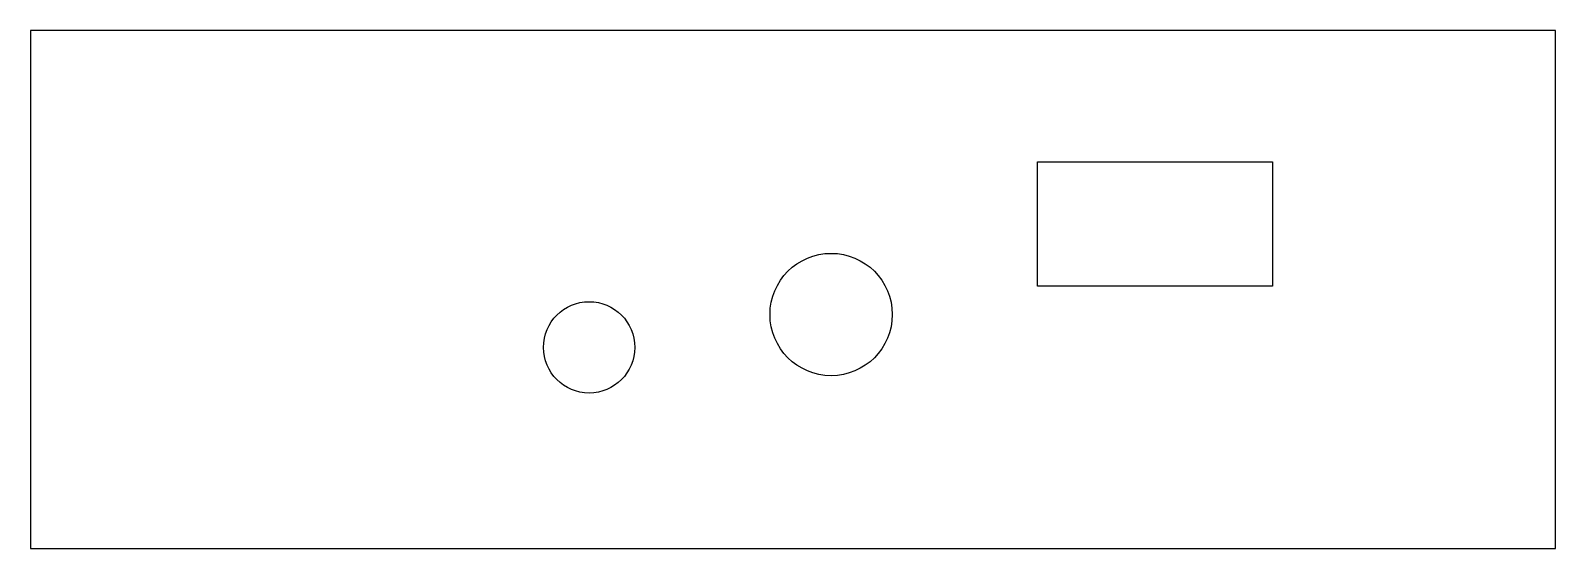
# Model space of a CAD drawing. Header units: millimetres. Extents: x 0 to 161, y 0 to 55.
import ezdxf

# ---------------------------------------------------------------- set-up
doc = ezdxf.new("R2010")
doc.units = ezdxf.units.MM
doc.layers.add('CUT', color=7, linetype='Continuous')

msp = doc.modelspace()

# ---------------------------------------------------------------- linework, layer by layer
at = {"layer": 'CUT'}
for p, q in [((161.14, 54.7), (0, 54.7)), ((0, 54.7), (0, 0)), ((161.14, 0), (161.14, 54.7)), ((106.4, 27.71), (106.4, 40.84)), ((106.4, 40.84), (131.25, 40.84)), ((131.25, 40.84), (131.25, 27.71)), ((131.25, 27.71), (106.4, 27.71)), ((0, 0), (161.14, 0))]:
    msp.add_line(p, q, dxfattribs=at)
for centre, radius in [((84.6, 24.71), 6.46), ((59.03, 21.24), 4.82)]:
    msp.add_circle(centre, radius, dxfattribs=at)

doc.saveas('drawing.dxf')
